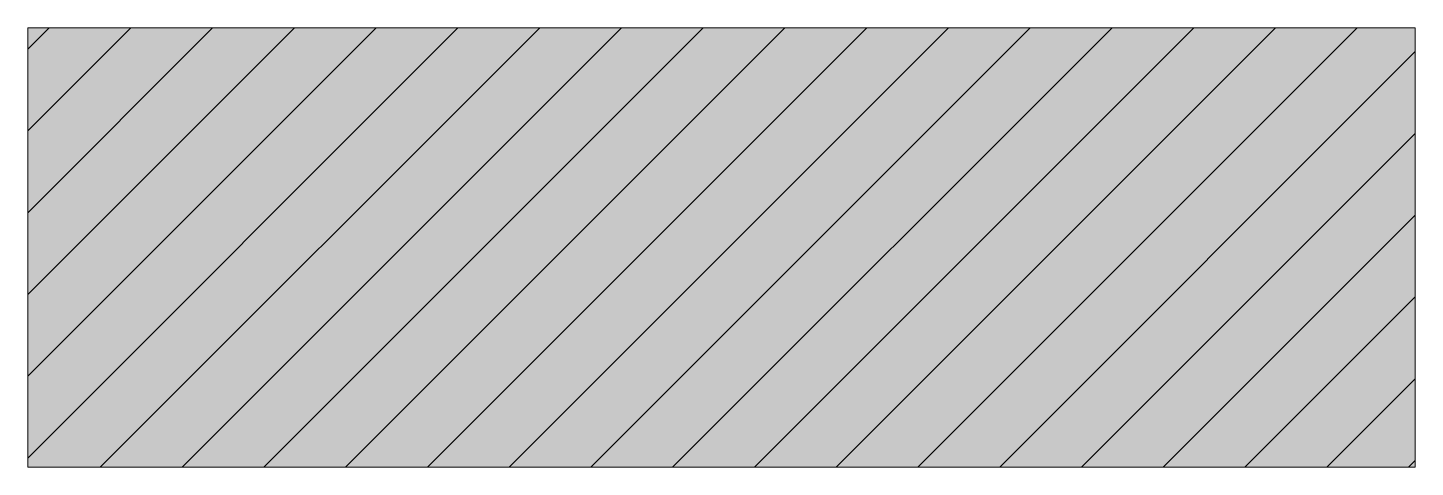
# Model space of a CAD drawing. Header units: metres. Extents: x 0 to 120, y -38 to 0.
import ezdxf

# ---------------------------------------------------------------- set-up
doc = ezdxf.new("R2010")
doc.units = ezdxf.units.M
doc.layers.add('A-DETL-GENF', color=92, linetype='Continuous', lineweight=18)
doc.layers.add('A-DETL-MEDM', color=33, linetype='Continuous', lineweight=18)

# ---------------------------------------------------------------- blocks, each defined once
blk = doc.blocks.new('00 hout_rechthoekig_sls - SLS 38x120-4309877-00_0 Basismaterialen')
at = {"layer": 'A-DETL-GENF', "lineweight": 13}
blk.add_hatch(color=256, dxfattribs=at).paths.add_polyline_path([(0, -38), (120, -38), (120, 0), (0, 0)])
at = {"layer": 'A-DETL-MEDM', "lineweight": 13}
h = blk.add_hatch(dxfattribs=at)
h.set_pattern_fill('FP_634', color=256, style=0, pattern_type=2)
h.set_pattern_definition([(45, (2762.879, -4889.867), (-3.535534, 3.535534), [])])
h.paths.add_polyline_path([(120, -38), (120, 0), (0, 0), (0, -38), (66.41, -38)])
at = {"layer": 'A-DETL-MEDM'}
for p, q in [((0, 0), (120, 0)), ((0, -38), (0, 0)), ((120, 0), (120, -38)), ((120, 0), (120, -38)), ((120, 0), (120, -38)), ((120, -38), (0, -38)), ((120, -38), (0, -38))]:
    blk.add_line(p, q, dxfattribs=at)

msp = doc.modelspace()

# ---------------------------------------------------------------- block references
msp.add_blockref('00 hout_rechthoekig_sls - SLS 38x120-4309877-00_0 Basismaterialen', (0, 0))

doc.saveas('drawing.dxf')
